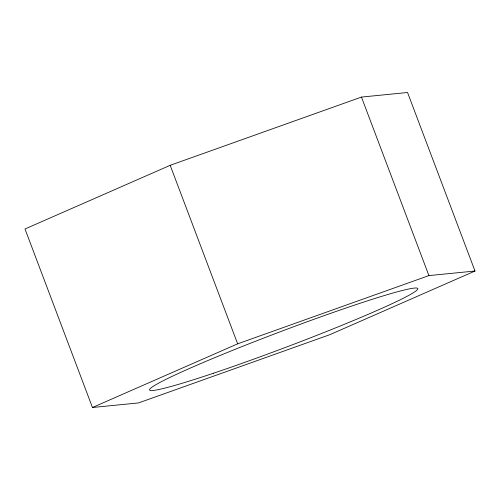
<?xml version="1.0" encoding="UTF-8"?>
<svg xmlns="http://www.w3.org/2000/svg" width="500" height="500" viewBox="0 0 500 500"><rect width="100%" height="100%" fill="white"/><g stroke="black" fill="none" stroke-linecap="round" stroke-linejoin="round"><path stroke-width="0.75" d="M170.188 165.312L25 228.981L92.456 407.5L138.544 402.925L329.812 334.688L475 271.019L407.544 92.5L361.456 97.075L170.188 165.312L237.644 343.837L92.456 407.5M237.644 343.837L428.913 275.594L475 271.019M361.456 97.075L428.913 275.594M213.331 373.269A143.369 8.25 -20.7 0 0 417.819 289.037A143.369 8.25 -20.7 0 0 220.037 355.475A143.369 8.25 -20.7 0 0 213.331 373.269"/></g></svg>
